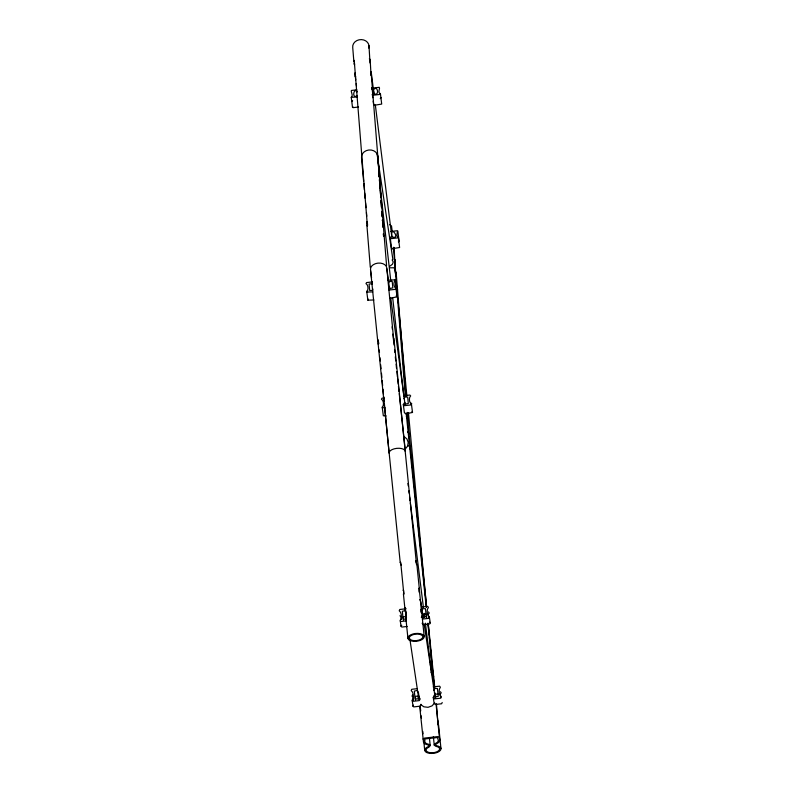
<?xml version="1.0" encoding="UTF-8"?>
<svg xmlns="http://www.w3.org/2000/svg" width="793" height="793" viewBox="0 0 793 793"><rect width="100%" height="100%" fill="white"/><g stroke="black" fill="none" stroke-linecap="round" stroke-linejoin="round"><path stroke-width="1.19" d="M421.142 612.117L421.4 609.143L419.11 588.089L419.041 591.39L419.358 592.51L419.666 592.084M382.88 226.669L382.979 221.158L372.591 90.888L371.709 87.617L372.204 90.115M394.904 262.671L394.141 247.426M395.876 275.072L394.676 259.42L395.172 260.372M437.914 723.256L436.467 704.194L435.962 704.253M442.197 702.499L441.642 703.758L435.268 704.481L434.098 703.034L433.256 697.453L434.177 695.283L434.832 695.322L435.347 696.988L438.242 696.363L437.439 688.502L434.485 688.542L434.316 690.277L433.682 690.465M354.025 63.767L354.54 64.748L354.233 60.367L355.383 75.266M354.838 73.937L355.214 72.728L356.701 91.859M356.166 90.531L356.533 89.322L367.407 226.164L367.09 221.772L366.723 222.982M369.895 61.16L368.993 45.657M371.094 72.113L371.035 75.365L370.291 61.933L369.399 58.662L370.113 59.753M396.163 272.703L395.648 271.712L395.955 276.103M403.508 395.757L409.892 395.043L410.655 395.945C408.643 397.462 409.109 402.844 411.398 403.905L412.529 412.479L405.52 413.768L404.39 412.598L403.3 404.509L404.638 402.507L405.392 404.083L408.306 403.508L407.691 397.025L404.747 397.105L403.905 398.72M370.291 61.933L369.835 62.835M372.353 91.968L372.591 90.888M382.979 221.158L382.266 220.067L383.148 223.339L382.702 224.241M378.013 343.884L378.459 344.231L378.588 343.062L377.726 339.86L400.207 562.396L401.159 565.231M393.903 338.393L393.962 342.487L386.776 267.796A8.178 5.64 -5.3 0 0 377.904 263.127A8.178 5.64 -5.3 0 0 370.519 269.64L377.637 340.217M400.207 562.396L400.703 562.336L403.855 594.254L403.538 590.19L403.032 590.24M394.27 342.061L416.533 564.666M405.6 610.917L405.966 614.991L405.233 610.62L402.338 611.284L403.131 619.145L406.095 619.105L406.492 617.043M438.202 721.313L437.766 720.986L438.083 724.931M429.459 738.283L430.202 745.579L429.033 747.075A6.83 3.261 -5.8 0 0 427.962 752.141A6.83 3.261 -5.8 0 0 438.351 750.971A6.83 3.261 -5.8 0 0 435.813 746.312L434.247 745.123L433.374 736.618M434.247 745.123L434.534 744.012L437.508 742.258L438.39 740.454L437.409 737.54L424.909 738.947L424.82 741.98L426.208 743.527L429.598 744.568L430.202 745.579M372.75 97.717L372.333 94.367L373.364 93.029C379.49 98.441 378.311 83.503 373.136 90.164M372.849 88.043L379.232 87.319C380.471 87.983 377.161 92.989 380.422 93.683L381.701 104.071L374.673 105.221L373.632 104.25M390.771 231.477L397.144 230.753C398.383 231.407 395.073 236.423 398.334 237.117L399.613 247.505L392.585 248.655L391.504 247.842L390.245 237.801L391.276 236.463C401.833 241.35 390.116 222.992 391.851 237.008L375.347 105.023M431.57 670.62L432.453 668.608L431.987 665.545L430.193 664.94M436.031 703.847L439.728 740.295L438.856 742.307L435.872 744.28L435.585 744.974L436.408 745.678A8.178 3.906 -5.8 0 1 439.441 751.268A8.178 3.906 -5.8 0 1 426.991 752.666A8.178 3.906 -5.8 0 1 428.279 746.6L428.854 745.727L428.379 745.123L424.919 743.874L423.472 742.129L419.685 706.256M421.321 617.37L422.56 615.239L423.373 617.162L426.267 616.538L425.474 608.687L422.51 608.717L422.352 610.461L421.717 610.65M413.411 705.165L413.064 706.375L413.797 706.89L420.181 706.176L420.954 704.253M421.47 613.247L420.815 609.212L421.4 609.143M423.016 739.066L424.582 738.075L437.468 736.628L439.272 737.232L439.728 740.295M371.887 281.981L366.574 282.576L365.989 283.626C368.269 284.687 368.745 290.069 366.733 291.586L367.863 300.17L373.899 299.982M388.966 290.069L395.34 289.356L396.222 287.948L395.132 279.86L388.035 280.157M434.921 696.195L435.327 694.123L438.281 694.093M405.867 448.313L407.632 446.092L408.217 442.395L406.908 438.916L404.053 436.576M368.239 299.159L367.863 300.17M411.319 404.559L411.696 403.548L410.972 403.131M412.578 694.886L412.023 696.145L413.123 696.928L413.47 700.288M434.703 702.945L431.997 705.899L428.032 707.316L423.868 706.811L420.627 704.521M380.253 98.639L381.185 97.638M355.77 76.881L355.016 76.128M367.655 290.664L367.02 291.229L367.575 292.131M395.34 289.356L395.925 288.295C393.635 287.235 393.169 281.852 395.182 280.345L395.132 279.86M352.915 106.619L352.508 107.362L353.212 107.64L358.525 107.035M390.007 266.071L392.476 264.208L393.249 261.958L392.129 259.926M352.637 100.503L351.993 100.929L352.518 101.563M391.554 249.418L392.129 249.042M406.383 614.823L406.403 612.374M419.21 697.781L418.377 692.19M388.798 287.086L389.452 287.116L389.918 288.483L392.832 287.909L392.218 281.416L389.274 281.505L388.431 283.121M401.773 625.251L401.03 625.964L401.823 627.075L407.146 626.47M398.354 241.885L399.127 241.429L397.848 231.031M356.701 89.857L351.388 90.461C350.556 91.522 353.648 95.626 351.249 97.321L352.508 107.362M357.157 95.943C351.339 99.056 353.995 86.883 357.167 91.899M357.276 96.994L351.249 97.321M389.541 267.826L394.26 267.756L395.608 274.16M372.809 291.893L366.772 292.072M390.047 298.168L397.055 296.879L395.925 288.295M384.169 397.937L382.048 398.175L381.463 399.236C383.743 400.296 384.218 405.679 382.206 407.186L383.336 415.77L386.181 415.938M385.101 407.85L382.246 407.671M406.155 608.756L399.771 609.48L399.216 610.739C401.635 612.355 402.22 618.272 400.197 620.374L401.089 626.549M421.232 607.061L427.615 606.348L428.408 607.458C426.386 609.549 426.971 615.467 429.39 617.083L430.292 623.268L429.677 623.932L423.293 624.656L422.124 623.219M406.303 620.879L400.99 621.484L400.257 620.969M422.451 619.065L428.835 618.352L429.39 617.083M417.059 688.701L411.736 689.295L411.19 690.564C413.599 692.18 414.184 698.098 412.162 700.199L413.064 706.375M433.206 686.887L439.59 686.163L440.383 687.273C438.36 689.375 438.945 695.292 441.364 696.908L440.809 698.167L434.425 698.891L433.256 697.453M396.163 295.977L397.006 296.394M429.36 622.148L430.232 622.674M389.65 224.697L391.514 225.936L392.198 231.427M422.55 616.23L423.184 616.042L423.353 614.307L426.307 614.268M398.403 240.794L399.107 241.072M372.353 283.656L369.082 284.023L369.687 290.506L372.641 290.426L372.849 288.979M428.458 611.928L429.251 613.039L428.329 614.04L428.676 617.41M406.442 616.508L403.171 616.875L403.518 620.245M440.422 691.754L441.215 692.864L440.303 693.865L440.64 697.235M412.221 700.784L412.955 701.309L419.338 700.586L420.191 698.92L418.863 696.997L418.228 697.186L418.06 698.93L415.106 698.96L414.303 691.109L417.207 690.485L418.01 692.408M372.333 94.367L373.424 95.18L379.807 94.466L380.422 93.683M390.245 237.801L391.336 238.614L397.719 237.89L398.334 237.117M409.694 446.072L407.889 445.458L409.694 446.053L410.15 449.125M411.973 411.577L412.479 411.993M418.853 697.999L418.04 696.076L415.453 696.363L415.482 700.06M403.3 404.509L404.44 405.669L410.814 404.955L411.398 403.905M416.464 560.562L415.879 560.631L416.047 562.356L416.84 564.229L419.299 588.406M408.008 431.967L408.99 433.811L426.594 606.992M408.018 432.007L409 433.85L407.295 412.429M419.775 599.528L420.865 602.125L423.234 617.906M431.075 672.186L431.729 673.931L425.395 623.169M377.022 153.703L377.567 157.351M377.934 159.78L392.882 259.509M424.136 623.972L435.248 698.028M422.56 615.239L422.897 617.469M405.154 607.597L406.422 616.092M409.882 639.158L418.803 699.099M386.835 268.728L389.621 289.514M390.771 298.079L405.064 404.599M406.155 413.034L426.228 607.299M389.165 286.897L389.472 289.217M404.638 402.507L404.945 404.817M370.579 270.552L371.56 277.887M372.056 281.565L372.383 284.003M373.523 90.233L373.939 93.574M371.223 72.024L373.969 94.02M373.176 101.068L373.592 104.408M407.939 483.472L408.246 485.921M408.861 490.827L409.168 493.276M409.624 496.953L410.08 500.631M410.387 503.079L423.403 607.24M424.166 613.366L424.622 617.043M354.967 73.858L355.73 79.964M356.186 83.632L356.493 86.07M378.588 173.043L379.004 176.72M379.421 180.398L390.78 280.881M392.723 298.039L403.776 395.747M392.099 326.815L392.357 329.244M392.872 334.091L394.032 345.024M394.537 349.455L394.815 352.36M395.32 356.82L395.727 360.914M396.103 364.185L396.51 368.239M396.887 371.55L397.422 376.794M397.67 378.915L398.205 384.119M398.453 386.27L398.988 391.455M399.236 393.635L405.372 451.316A8.178 3.906 -5.8 0 0 396.659 448.362A8.178 3.906 -5.8 0 0 389.115 453.14L384.436 404.212M428.339 624.16L434.772 687.521M435.367 693.439L435.734 696.978M438.569 724.871L440.967 748.572M427.843 623.239L434.306 686.837M434.921 692.913L435.416 697.771M426.426 615.398L426.654 617.638M421.777 612.82L424.176 636.462M420.33 707.247L420.706 710.915M421.202 715.811L421.45 718.25M422.788 731.443L423.026 733.812M423.512 738.551L424.711 750.396M418.575 695.322L418.942 698.97M403.409 593.907L405.144 610.977M405.52 614.644L407.919 638.286M401.387 619.343L401.159 617.103L399.989 615.735M378.301 340.108L378.648 343.795M379.242 349.941L379.47 352.399M379.996 357.732L380.293 360.993M380.65 364.681L381.046 368.745M381.473 373.285L381.859 377.309M382.176 380.65L382.642 385.567M382.999 389.254L383.465 394.171M383.703 396.629L384.199 401.773M396.113 280.851L396.341 283.309M396.916 289.485L397.154 291.953M397.729 298.118L398.185 303.055M398.532 306.752L398.998 311.689M399.226 314.147L406.829 395.568M408.445 412.836L426.535 606.496M428.151 623.764L429.182 634.866M429.409 637.334L429.875 642.271M430.222 645.968L430.678 650.904M431.025 654.602L431.372 658.299M431.838 663.235L432.175 666.943M432.522 670.64L432.869 674.337M433.335 679.274L433.563 681.742M363.62 181.201L361.529 157.866A8.178 6.978 -4.6 0 1 368.795 150.006A8.178 6.978 -4.6 0 1 377.785 156.013L379.312 176.958M363.828 183.391L364.393 189.805M364.701 193.115L365.167 198.399M365.573 202.839L366.009 207.697M366.445 212.564L366.772 216.211M367.328 222.288L367.595 225.42M386.568 265.556L383.148 223.339M370.301 267.38L366.891 225.172M396.331 274.893L406.016 396.381M393.467 247.297L405.352 396.381M371.273 74.294L372.423 88.707M353.856 61.576L352.726 47.491A8.178 6.978 -4.6 0 1 361.43 39.6A8.178 6.978 -4.6 0 1 368.795 48.095M383.416 233.955L383.594 236.373M379.49 179.416L380.739 196.644M381.007 200.342L381.542 207.726M381.81 211.414L382.167 216.34M382.613 222.496L382.969 227.413M383.425 233.568L383.604 236.027M377.785 156.043L379.282 176.74M379.45 179.178L380.065 187.703M380.243 190.142L380.769 197.447M381.036 201.095L381.473 207.191M381.82 212.058L382.176 216.935M432.314 675.081A8.178 3.906 -5.8 0 1 433.692 676.885M406.363 416.523A8.178 6.978 -4.5 0 1 407.889 419.864M395.935 285.649A8.178 6.978 -4.6 0 1 396.797 292.567M410.417 639.644A6.83 3.261 -5.8 0 0 422.163 638.325A6.83 3.261 -5.8 0 0 415.562 634.152A6.83 3.261 -5.8 0 0 410.417 639.644M409.297 640.1A8.178 3.906 -5.8 0 0 423.373 638.514A8.178 3.906 -5.8 0 0 415.473 633.508A8.178 3.906 -5.8 0 0 409.297 640.1"/></g></svg>
